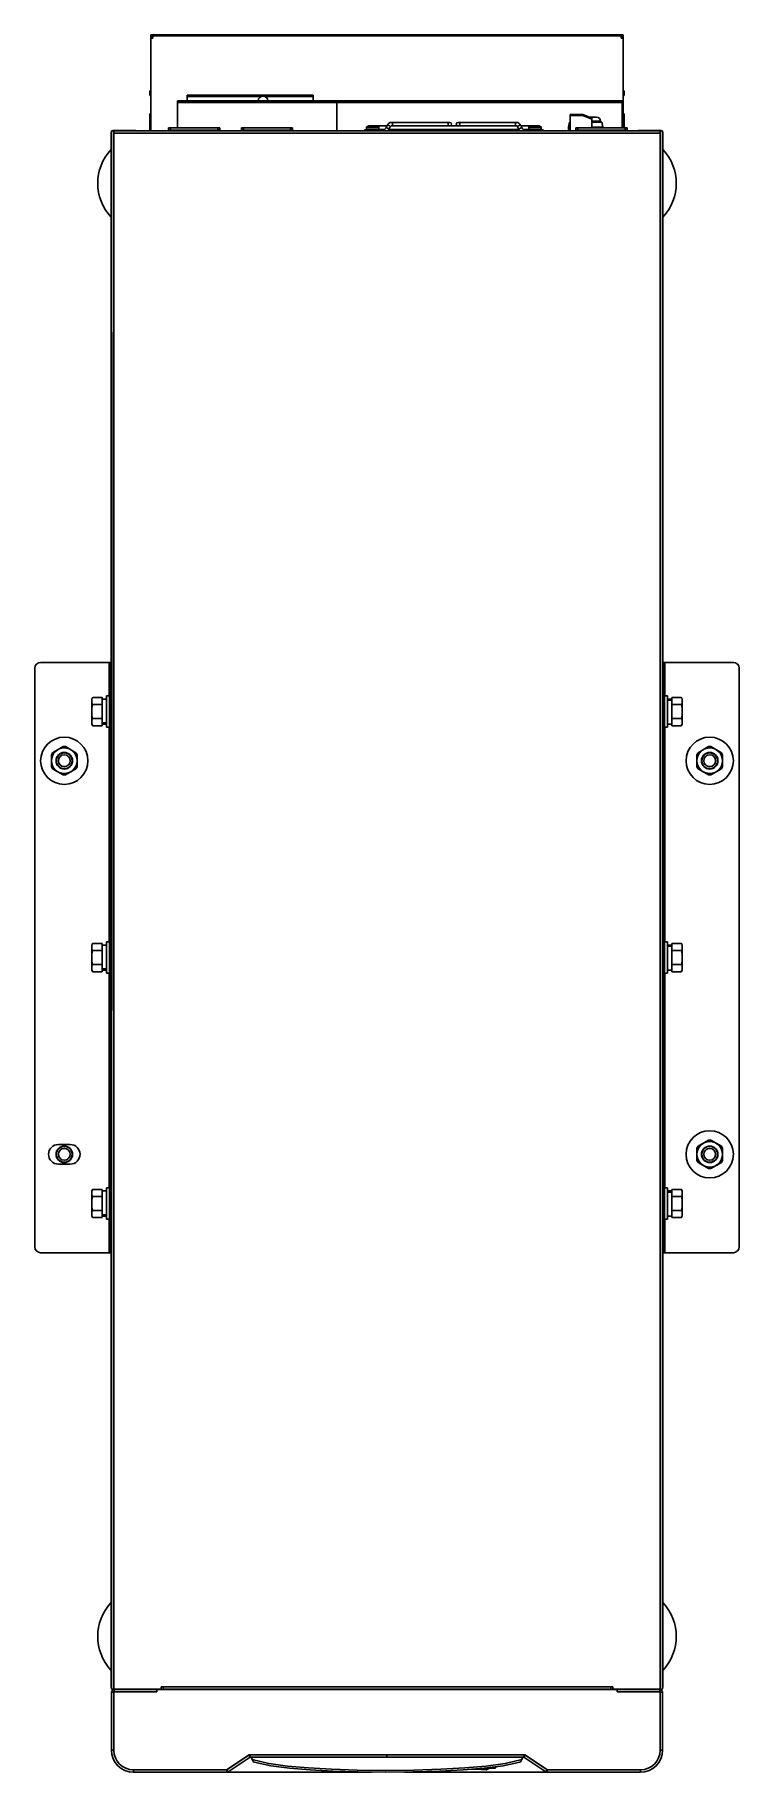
# Model space of a CAD drawing. Header units: millimetres. Extents: x 0 to 35.8, y 0 to 88.3.
import ezdxf

# ---------------------------------------------------------------- set-up
doc = ezdxf.new("R2010")
doc.units = ezdxf.units.MM

msp = doc.modelspace()

# ---------------------------------------------------------------- linework, layer by layer
at = {"color": 7, "linetype": 'Continuous', "lineweight": 25, "ltscale": 4}
for p, q in [((5.9, 83.415), (5.9, 88.295)), ((5.9, 83.415), (5.9, 88.295)), ((29.9, 88.295), (5.9, 88.295)), ((29.9, 88.244), (5.9, 88.244)), ((5.9, 88.195), (6, 88.195)), ((5.9, 88.115), (6, 88.115)), ((6, 88.115), (6, 88.195)), ((29.8, 88.115), (29.8, 88.195)), ((29.9, 88.195), (29.8, 88.195)), ((29.9, 88.115), (29.8, 88.115)), ((29.9, 83.565), (29.9, 88.295)), ((5.85, 85.445), (5.85, 85.205)), ((5.85, 85.445), (5.9, 85.445)), ((5.85, 85.205), (5.9, 85.205)), ((7.25, 83.565), (7.25, 84.945)), ((15.35, 84.945), (7.25, 84.945)), ((15.35, 84.845), (7.25, 84.845)), ((7.75, 84.945), (7.75, 85.217)), ((14.15, 85.217), (7.75, 85.217)), ((11.494, 85.151), (7.75, 85.151)), ((14.15, 85.151), (11.706, 85.151)), ((14.15, 85.217), (14.15, 84.945)), ((15.35, 83.415), (15.35, 84.945)), ((29.85, 84.945), (15.35, 84.945)), ((29.85, 84.845), (15.35, 84.845)), ((29.85, 83.565), (29.85, 84.945)), ((29.9, 85.445), (29.95, 85.445)), ((29.9, 85.205), (29.95, 85.205)), ((29.95, 85.445), (29.95, 85.205)), ((5.85, 84.275), (5.85, 83.415)), ((5.85, 84.275), (5.9, 84.275)), ((27.2, 84.195), (27.2, 84.245)), ((27.2, 84.245), (27.85, 84.245)), ((27.2, 83.415), (27.2, 84.195)), ((27.2, 84.195), (27.85, 84.195)), ((27.85, 84.245), (28.31, 84.055)), ((27.85, 84.195), (28.31, 84.005)), ((28.189, 84.105), (28.55, 84.105)), ((28.31, 84.055), (28.31, 84.005)), ((28.31, 84.005), (28.31, 83.565)), ((28.31, 83.905), (28.75, 83.905)), ((28.75, 83.845), (28.75, 83.905)), ((29.9, 84.275), (29.95, 84.275)), ((29.95, 83.565), (29.95, 84.275)), ((3.88, 73.125), (3.88, 83.295)), ((3.88, 83.295), (3.9, 83.295)), ((3.9, 83.085), (3.88, 83.085)), ((3.9, 73.125), (3.9, 83.415)), ((3.9, 83.415), (31.9, 83.415)), ((4.02, 83.435), (4.02, 83.415)), ((4.02, 83.435), (5.13, 83.435)), ((4.02, 83.295), (4.02, 83.415)), ((4.02, 73.125), (4.02, 83.295)), ((4.02, 83.295), (31.78, 83.295)), ((5.13, 83.435), (5.13, 83.415)), ((6.8, 83.445), (6.8, 83.565)), ((6.8, 83.565), (9.4, 83.565)), ((6.8, 83.415), (6.8, 83.445)), ((6.8, 83.445), (9.4, 83.445)), ((6.8, 83.445), (9.4, 83.445)), ((6.9, 83.565), (6.9, 83.445)), ((6.9, 83.445), (6.9, 83.415)), ((9.3, 83.445), (9.3, 83.565)), ((9.3, 83.415), (9.3, 83.445)), ((9.4, 83.565), (9.4, 83.445)), ((9.4, 83.445), (9.4, 83.415)), ((10.5, 83.445), (10.5, 83.565)), ((10.5, 83.565), (13.1, 83.565)), ((10.5, 83.415), (10.5, 83.445)), ((10.5, 83.445), (13.1, 83.445)), ((10.5, 83.445), (13.1, 83.445)), ((10.6, 83.565), (10.6, 83.445)), ((10.6, 83.445), (10.6, 83.415)), ((13, 83.445), (13, 83.565)), ((13, 83.415), (13, 83.445)), ((13.1, 83.565), (13.1, 83.445)), ((13.1, 83.445), (13.1, 83.415)), ((16.836, 83.475), (17.742, 83.475)), ((16.86, 83.495), (16.86, 83.595)), ((17.49, 83.595), (16.86, 83.595)), ((17.49, 83.495), (16.86, 83.495)), ((17.47, 83.615), (16.88, 83.615)), ((17.888, 83.66), (16.975, 83.66)), ((17.766, 83.48), (17.483, 83.48)), ((17.49, 83.595), (17.49, 83.495)), ((17.49, 83.495), (17.49, 83.595)), ((17.835, 83.553), (17.903, 83.691)), ((17.945, 83.755), (17.903, 83.691)), ((17.997, 83.474), (17.959, 83.415)), ((17.997, 83.474), (18.064, 83.611)), ((24.6, 83.48), (18, 83.48)), ((18.118, 83.84), (21.092, 83.84)), ((18.118, 83.66), (24.482, 83.66)), ((21.508, 83.84), (24.482, 83.84)), ((24.536, 83.611), (24.603, 83.474)), ((24.603, 83.474), (24.641, 83.415)), ((24.655, 83.755), (24.697, 83.691)), ((24.697, 83.691), (24.765, 83.553)), ((25.625, 83.66), (24.712, 83.66)), ((25.117, 83.48), (24.834, 83.48)), ((24.858, 83.475), (25.764, 83.475)), ((25.11, 83.495), (25.11, 83.595)), ((25.74, 83.595), (25.11, 83.595)), ((25.74, 83.495), (25.11, 83.495)), ((25.72, 83.615), (25.13, 83.615)), ((25.74, 83.595), (25.74, 83.495)), ((25.74, 83.495), (25.74, 83.595)), ((27.175, 83.845), (27.125, 83.595)), ((27.125, 83.415), (27.125, 83.595)), ((27.125, 83.595), (27.2, 83.595)), ((27.175, 83.845), (27.2, 83.845)), ((27.5, 83.445), (27.5, 83.565)), ((27.5, 83.565), (30.1, 83.565)), ((27.5, 83.415), (27.5, 83.445)), ((27.5, 83.445), (30.1, 83.445)), ((27.5, 83.445), (30.1, 83.445)), ((27.6, 83.565), (27.6, 83.445)), ((27.6, 83.445), (27.6, 83.415)), ((28.31, 83.845), (28.825, 83.845)), ((28.31, 83.595), (28.875, 83.595)), ((28.825, 83.845), (28.875, 83.595)), ((28.875, 83.565), (28.875, 83.595)), ((30, 83.445), (30, 83.565)), ((30, 83.415), (30, 83.445)), ((30.1, 83.565), (30.1, 83.445)), ((30.1, 83.445), (30.1, 83.415)), ((30.67, 83.435), (30.67, 83.415)), ((30.67, 83.435), (31.78, 83.435)), ((31.78, 83.435), (31.78, 83.415)), ((31.78, 83.415), (31.78, 83.295)), ((31.78, 83.295), (31.78, 73.125)), ((31.9, 83.415), (31.9, 73.125)), ((31.92, 83.295), (31.9, 83.295)), ((31.9, 83.085), (31.92, 83.085)), ((31.92, 73.125), (31.92, 83.295)), ((31.78, 74.173), (31.78, 4.22)), ((31.9, 73.337), (31.9, 4.22)), ((31.92, 4.36), (31.92, 73.364)), ((3.88, 4.36), (3.884, 73.144)), ((3.9, 4.22), (3.914, 73.175)), ((4.02, 4.22), (4.02, 73.262)), ((0, 26.7), (0, 56.1)), ((0.3, 56.4), (3.88, 56.4)), ((3.78, 56.4), (3.78, 54.7)), ((3.8, 26.4), (3.8, 56.4)), ((3.8, 56.1), (3.88, 56.1)), ((31.92, 56.4), (35.5, 56.4)), ((32, 56.1), (31.92, 56.1)), ((32, 56.4), (32, 26.4)), ((32.02, 54.7), (32.02, 56.4)), ((35.8, 56.1), (35.8, 26.7)), ((2.9, 53.281), (2.9, 54.519)), ((2.904, 54.535), (2.902, 54.518)), ((2.952, 54.619), (2.937, 54.606)), ((3.43, 54.619), (2.952, 54.619)), ((3.43, 54.259), (2.952, 54.259)), ((3.43, 53.181), (3.43, 54.619)), ((3.43, 54.536), (3.64, 54.536)), ((3.64, 54.7), (3.64, 53.1)), ((3.64, 54.7), (3.8, 54.7)), ((32.16, 54.7), (32, 54.7)), ((32.16, 53.1), (32.16, 54.7)), ((32.37, 54.536), (32.16, 54.536)), ((32.37, 54.514), (32.16, 54.514)), ((32.37, 54.477), (32.16, 54.477)), ((32.37, 53.181), (32.37, 54.619)), ((32.37, 54.619), (32.848, 54.619)), ((32.37, 54.259), (32.848, 54.259)), ((32.9, 54.519), (32.9, 53.281)), ((3.43, 53.54), (2.952, 53.54)), ((3.43, 53.181), (2.952, 53.181)), ((3.43, 53.323), (3.64, 53.323)), ((3.43, 53.286), (3.64, 53.286)), ((3.43, 53.263), (3.64, 53.263)), ((3.64, 53.1), (3.8, 53.1)), ((3.78, 53.1), (3.78, 42.2)), ((32.16, 53.1), (32, 53.1)), ((32.02, 42.2), (32.02, 53.1)), ((32.37, 53.263), (32.16, 53.263)), ((32.37, 53.54), (32.848, 53.54)), ((32.37, 53.181), (32.848, 53.181)), ((32.848, 53.181), (32.863, 53.194)), ((32.896, 53.265), (32.898, 53.282)), ((1.441, 52.117), (0.909, 51.809)), ((2.091, 51.809), (1.559, 52.117)), ((34.241, 52.117), (33.709, 51.809)), ((34.891, 51.809), (34.359, 52.117)), ((0.85, 51.707), (0.85, 51.093)), ((2.15, 51.093), (2.15, 51.707)), ((33.65, 51.707), (33.65, 51.093)), ((34.95, 51.093), (34.95, 51.707)), ((0.909, 50.991), (1.441, 50.683)), ((1.559, 50.683), (2.091, 50.991)), ((33.709, 50.991), (34.241, 50.683)), ((34.359, 50.683), (34.891, 50.991)), ((2.9, 40.781), (2.9, 42.019)), ((2.904, 42.035), (2.902, 42.018)), ((2.952, 42.119), (2.937, 42.106)), ((3.43, 42.119), (2.952, 42.119)), ((3.43, 41.759), (2.952, 41.759)), ((3.43, 40.681), (3.43, 42.119)), ((3.43, 42.036), (3.64, 42.036)), ((3.64, 42.2), (3.64, 40.6)), ((3.64, 42.2), (3.8, 42.2)), ((32.16, 42.2), (32, 42.2)), ((32.16, 40.6), (32.16, 42.2)), ((32.37, 42.036), (32.16, 42.036)), ((32.37, 42.014), (32.16, 42.014)), ((32.37, 41.977), (32.16, 41.977)), ((32.37, 42.119), (32.848, 42.119)), ((32.37, 40.681), (32.37, 42.119)), ((32.37, 41.759), (32.848, 41.759)), ((32.9, 42.019), (32.9, 40.781)), ((3.43, 41.04), (2.952, 41.04)), ((3.43, 40.681), (2.952, 40.681)), ((3.43, 40.823), (3.64, 40.823)), ((3.43, 40.786), (3.64, 40.786)), ((3.43, 40.763), (3.64, 40.763)), ((32.37, 40.763), (32.16, 40.763)), ((32.37, 41.04), (32.848, 41.04)), ((32.37, 40.681), (32.848, 40.681)), ((32.848, 40.681), (32.863, 40.694)), ((32.896, 40.765), (32.898, 40.782)), ((3.64, 40.6), (3.8, 40.6)), ((3.78, 40.6), (3.78, 29.7)), ((32.16, 40.6), (32, 40.6)), ((32.02, 29.7), (32.02, 40.6)), ((1.2, 31.9), (1.8, 31.9)), ((34.241, 32.117), (33.709, 31.809)), ((34.891, 31.809), (34.359, 32.117)), ((1.086, 31.462), (1.1, 31.462)), ((1.138, 31.61), (1.154, 31.61)), ((33.65, 31.707), (33.65, 31.093)), ((33.709, 30.991), (34.241, 30.683)), ((34.359, 30.683), (34.891, 30.991)), ((34.95, 31.093), (34.95, 31.707)), ((1.8, 30.9), (1.2, 30.9)), ((2.9, 28.281), (2.9, 29.519)), ((2.904, 29.535), (2.902, 29.518)), ((2.952, 29.619), (2.937, 29.606)), ((3.43, 29.619), (2.952, 29.619)), ((3.43, 29.259), (2.952, 29.259)), ((3.43, 28.181), (3.43, 29.619)), ((3.43, 29.536), (3.64, 29.536)), ((3.64, 29.7), (3.64, 28.1)), ((3.64, 29.7), (3.8, 29.7)), ((32.16, 29.7), (32, 29.7)), ((32.16, 28.1), (32.16, 29.7)), ((32.37, 29.536), (32.16, 29.536)), ((32.37, 29.514), (32.16, 29.514)), ((32.37, 29.477), (32.16, 29.477)), ((32.37, 29.619), (32.848, 29.619)), ((32.37, 28.181), (32.37, 29.619)), ((32.37, 29.259), (32.848, 29.259)), ((32.9, 29.519), (32.9, 28.281)), ((3.43, 28.541), (2.952, 28.541)), ((3.43, 28.323), (3.64, 28.323)), ((3.43, 28.286), (3.64, 28.286)), ((3.43, 28.263), (3.64, 28.263)), ((32.37, 28.263), (32.16, 28.263)), ((32.37, 28.541), (32.848, 28.541)), ((32.896, 28.265), (32.898, 28.282)), ((3.43, 28.181), (2.952, 28.181)), ((3.64, 28.1), (3.8, 28.1)), ((3.78, 28.1), (3.78, 26.4)), ((32.16, 28.1), (32, 28.1)), ((32.02, 26.4), (32.02, 28.1)), ((32.37, 28.181), (32.848, 28.181)), ((32.848, 28.181), (32.863, 28.194)), ((3.8, 26.7), (3.88, 26.7)), ((32, 26.7), (31.92, 26.7)), ((0.3, 26.4), (3.88, 26.4)), ((35.5, 26.4), (31.92, 26.4)), ((3.9, 4.57), (3.88, 4.57)), ((31.9, 4.57), (31.92, 4.57)), ((3.88, 4.36), (3.9, 4.36)), ((3.9, 4.22), (6.42, 4.22)), ((3.9, 4.06), (4.02, 4.06)), ((3.9, 1.12), (3.9, 4.06)), ((6.2, 4.08), (4.02, 4.08)), ((4.02, 4.08), (4.02, 1.12)), ((4.02, 1.12), (4.02, 4.06)), ((4.04, 4.2), (6.2, 4.2)), ((4.04, 4.2), (4.04, 4.08)), ((4.04, 4.08), (6.2, 4.08)), ((4.65, 4.2), (4.65, 4.22)), ((5.65, 4.2), (5.65, 4.22)), ((29.6, 4.2), (6.2, 4.2)), ((6.2, 4.2), (6.2, 4.08)), ((6.2, 4.2), (6.2, 4.08)), ((6.52, 4.34), (6.42, 4.34)), ((6.42, 4.22), (6.42, 4.34)), ((6.42, 4.33), (6.52, 4.33)), ((29.28, 4.34), (6.52, 4.34)), ((6.52, 4.2), (6.52, 4.34)), ((29.28, 4.22), (6.52, 4.22)), ((29.28, 4.34), (29.38, 4.34)), ((29.28, 4.2), (29.28, 4.34)), ((29.28, 4.33), (29.38, 4.33)), ((29.38, 4.22), (29.38, 4.34)), ((29.38, 4.22), (31.9, 4.22)), ((29.6, 4.2), (31.76, 4.2)), ((29.6, 4.2), (29.6, 4.08)), ((29.6, 4.08), (29.6, 4.2)), ((31.78, 4.08), (29.6, 4.08)), ((29.6, 4.08), (31.76, 4.08)), ((30.15, 4.22), (30.15, 4.2)), ((31.15, 4.22), (31.15, 4.2)), ((31.76, 4.2), (31.76, 4.08)), ((31.78, 1.12), (31.78, 4.08)), ((31.9, 4.06), (31.78, 4.06)), ((31.78, 4.06), (31.78, 1.12)), ((31.92, 4.36), (31.9, 4.36)), ((31.9, 4.06), (31.9, 1.12)), ((3.9, 1.12), (4.02, 1.12)), ((9.75, 0.12), (10.9, 0.887)), ((10.9, 0.887), (24.9, 0.887)), ((10.951, 0.887), (24.849, 0.887)), ((10.951, 0.767), (10.951, 0.887)), ((17.9, 0.767), (17.9, 0.887)), ((24.849, 0.767), (24.849, 0.887)), ((24.9, 0.887), (26.05, 0.12)), ((31.9, 1.12), (31.78, 1.12)), ((5.02, 0.12), (9.75, 0.12)), ((5.02, 0.12), (9.758, 0.12)), ((5.02, 0), (5.02, 0.12)), ((9.758, 0), (9.758, 0.12)), ((9.769, 0.123), (10.882, 0.866)), ((9.835, 0.024), (9.769, 0.123)), ((9.835, 0.024), (10.949, 0.766)), ((10.949, 0.766), (10.882, 0.866)), ((10.951, 0.767), (24.849, 0.767)), ((24.8, 0.767), (11, 0.767)), ((11, 0.767), (24.8, 0.767)), ((11, 0.767), (24.8, 0.767)), ((11, 0.767), (11.077, 0.583)), ((22.4, 0.164), (22.4, 0.151)), ((22.881, 0.134), (22.853, 0.136)), ((22.904, 0.132), (22.881, 0.134)), ((22.922, 0.13), (22.904, 0.132)), ((22.945, 0.115), (22.958, 0.126)), ((23.405, 0.213), (22.951, 0.213)), ((22.955, 0.126), (22.952, 0.127)), ((22.958, 0.126), (22.955, 0.126)), ((22.958, 0.126), (22.999, 0.156)), ((22.958, 0.126), (22.958, 0.125)), ((22.999, 0.156), (23.039, 0.178)), ((23.405, 0.233), (23.108, 0.233)), ((23.405, 0.213), (23.405, 0.271)), ((23.425, 0.233), (23.425, 0.273)), ((24.723, 0.583), (24.8, 0.767)), ((24.851, 0.766), (24.918, 0.866)), ((25.965, 0.024), (24.851, 0.766)), ((26.031, 0.123), (24.918, 0.866)), ((25.965, 0.024), (26.031, 0.123)), ((26.042, 0.12), (30.78, 0.12)), ((26.042, 0), (26.042, 0.12)), ((26.05, 0.12), (30.78, 0.12)), ((30.78, 0), (30.78, 0.12)), ((5.02, 0), (9.758, 0)), ((17.108, 0), (9.758, 0)), ((10.339, 0), (9.758, 0)), ((22.758, 0), (18.787, 0)), ((26.042, 0), (22.758, 0)), ((26.042, 0), (30.78, 0))]:
    msp.add_line(p, q, dxfattribs=at)
for points in [[(17.53, 83.475), (17.549, 83.471), (17.56, 83.463)], [(17.835, 83.553), (17.814, 83.519), (17.791, 83.495), (17.766, 83.48), (17.742, 83.475)], [(17.742, 83.475), (17.766, 83.468), (17.787, 83.449), (17.801, 83.42), (17.801, 83.415)], [(17.835, 83.553), (17.843, 83.561), (17.864, 83.565)], [(17.864, 83.565), (17.892, 83.561), (17.924, 83.55), (17.955, 83.533), (17.979, 83.514), (17.995, 83.494), (17.998, 83.477), (17.997, 83.474)], [(17.903, 83.691), (17.911, 83.698), (17.931, 83.702)], [(17.931, 83.702), (17.96, 83.698), (17.992, 83.687), (18.022, 83.671), (18.047, 83.651), (18.062, 83.631), (18.065, 83.615), (18.064, 83.611)], [(18.118, 83.84), (18.056, 83.831), (17.997, 83.802), (17.945, 83.755)], [(18.118, 83.66), (18.107, 83.658), (18.093, 83.65), (18.078, 83.634), (18.064, 83.611)], [(18.118, 83.84), (18.142, 83.833), (18.163, 83.814), (18.177, 83.785), (18.181, 83.75), (18.177, 83.716), (18.163, 83.686), (18.142, 83.667), (18.118, 83.66)], [(20.946, 83.84), (20.97, 83.833), (20.991, 83.814), (21.005, 83.785), (21.01, 83.75)], [(21.01, 83.75), (21.005, 83.716), (20.991, 83.686), (20.97, 83.667), (20.946, 83.66)], [(21.654, 83.84), (21.63, 83.833), (21.609, 83.814), (21.595, 83.785), (21.59, 83.75)], [(21.59, 83.75), (21.595, 83.716), (21.609, 83.686), (21.63, 83.667), (21.654, 83.66)], [(24.482, 83.84), (24.458, 83.833), (24.437, 83.814), (24.423, 83.785), (24.419, 83.75), (24.423, 83.716), (24.437, 83.686), (24.458, 83.667), (24.482, 83.66)], [(24.482, 83.84), (24.544, 83.831), (24.603, 83.802), (24.655, 83.755)], [(24.482, 83.66), (24.493, 83.658), (24.507, 83.65), (24.522, 83.634), (24.536, 83.611)], [(24.669, 83.702), (24.64, 83.698), (24.608, 83.687), (24.578, 83.671), (24.553, 83.651), (24.538, 83.631), (24.535, 83.615), (24.536, 83.611)], [(24.736, 83.565), (24.708, 83.561), (24.676, 83.55), (24.645, 83.533), (24.621, 83.514), (24.605, 83.494), (24.602, 83.477), (24.603, 83.474)], [(24.697, 83.691), (24.689, 83.698), (24.669, 83.702)], [(24.765, 83.553), (24.757, 83.561), (24.736, 83.565)], [(24.765, 83.553), (24.786, 83.519), (24.809, 83.495), (24.834, 83.48), (24.858, 83.475)], [(24.858, 83.475), (24.834, 83.468), (24.813, 83.449), (24.799, 83.42), (24.799, 83.415)], [(25.07, 83.475), (25.051, 83.471), (25.04, 83.463)], [(2.902, 54.518), (2.901, 54.5), (2.9, 54.479), (2.9, 54.455), (2.9, 54.429), (2.9, 54.402), (2.901, 54.374), (2.904, 54.349), (2.908, 54.326), (2.915, 54.306), (2.925, 54.288), (2.937, 54.272), (2.952, 54.259)], [(2.952, 54.259), (2.937, 54.235), (2.926, 54.207), (2.918, 54.178), (2.912, 54.15), (2.907, 54.121), (2.904, 54.091), (2.902, 54.058), (2.901, 54.021), (2.9, 53.979), (2.9, 53.932), (2.9, 53.88), (2.9, 53.825), (2.901, 53.771), (2.904, 53.72), (2.908, 53.674), (2.915, 53.633), (2.925, 53.597), (2.937, 53.566), (2.952, 53.54)], [(2.937, 54.606), (2.926, 54.593), (2.918, 54.578), (2.912, 54.564), (2.907, 54.55), (2.904, 54.535)], [(32.874, 54.593), (32.863, 54.606), (32.848, 54.619)], [(32.848, 54.259), (32.863, 54.272), (32.875, 54.288), (32.885, 54.306), (32.892, 54.326), (32.896, 54.349), (32.899, 54.374), (32.9, 54.401), (32.9, 54.428), (32.9, 54.454), (32.9, 54.478), (32.899, 54.499), (32.898, 54.518)], [(32.848, 53.54), (32.863, 53.565), (32.874, 53.593), (32.882, 53.622), (32.888, 53.65), (32.893, 53.679), (32.896, 53.709), (32.898, 53.742), (32.899, 53.779), (32.9, 53.821), (32.9, 53.868), (32.9, 53.92), (32.9, 53.975), (32.899, 54.029), (32.896, 54.08), (32.892, 54.126), (32.885, 54.167), (32.875, 54.203), (32.863, 54.234), (32.848, 54.259)], [(32.898, 54.518), (32.896, 54.534), (32.893, 54.55), (32.888, 54.564), (32.883, 54.578), (32.874, 54.593)], [(2.952, 53.54), (2.937, 53.528), (2.925, 53.512), (2.915, 53.494), (2.908, 53.474), (2.904, 53.451), (2.901, 53.426), (2.9, 53.399), (2.9, 53.372), (2.9, 53.346), (2.9, 53.322), (2.901, 53.301), (2.902, 53.282)], [(2.902, 53.282), (2.904, 53.266), (2.907, 53.25), (2.912, 53.236), (2.917, 53.222), (2.926, 53.207)], [(2.926, 53.207), (2.937, 53.194), (2.952, 53.181)], [(32.898, 53.282), (32.899, 53.3), (32.9, 53.321), (32.9, 53.345), (32.9, 53.371), (32.9, 53.398), (32.899, 53.426), (32.896, 53.451), (32.892, 53.474), (32.885, 53.494), (32.875, 53.512), (32.863, 53.528), (32.848, 53.54)], [(32.863, 53.194), (32.874, 53.207), (32.882, 53.222), (32.888, 53.236), (32.893, 53.25), (32.896, 53.265)], [(2.902, 42.018), (2.901, 42), (2.9, 41.979), (2.9, 41.955), (2.9, 41.929), (2.9, 41.902), (2.901, 41.874), (2.904, 41.849), (2.908, 41.826), (2.915, 41.806), (2.925, 41.788), (2.937, 41.772), (2.952, 41.759)], [(2.952, 41.759), (2.937, 41.735), (2.926, 41.707), (2.918, 41.678), (2.912, 41.65), (2.907, 41.621), (2.904, 41.591), (2.902, 41.558), (2.901, 41.521), (2.9, 41.479), (2.9, 41.432), (2.9, 41.38), (2.9, 41.325), (2.901, 41.271), (2.904, 41.22), (2.908, 41.174), (2.915, 41.133), (2.925, 41.097), (2.937, 41.066), (2.952, 41.04)], [(2.937, 42.106), (2.926, 42.093), (2.918, 42.078), (2.912, 42.064), (2.907, 42.05), (2.904, 42.035)], [(32.874, 42.093), (32.863, 42.106), (32.848, 42.119)], [(32.848, 41.759), (32.863, 41.772), (32.875, 41.788), (32.885, 41.806), (32.892, 41.826), (32.896, 41.849), (32.899, 41.874), (32.9, 41.901), (32.9, 41.928), (32.9, 41.954), (32.9, 41.978), (32.899, 41.999), (32.898, 42.018)], [(32.848, 41.04), (32.863, 41.065), (32.874, 41.093), (32.882, 41.122), (32.888, 41.15), (32.893, 41.179), (32.896, 41.209), (32.898, 41.242), (32.899, 41.279), (32.9, 41.321), (32.9, 41.368), (32.9, 41.42), (32.9, 41.475), (32.899, 41.529), (32.896, 41.58), (32.892, 41.626), (32.885, 41.667), (32.875, 41.703), (32.863, 41.734), (32.848, 41.759)], [(32.898, 42.018), (32.896, 42.034), (32.893, 42.05), (32.888, 42.064), (32.883, 42.078), (32.874, 42.093)], [(2.952, 41.04), (2.937, 41.028), (2.925, 41.012), (2.915, 40.994), (2.908, 40.974), (2.904, 40.951), (2.901, 40.926), (2.9, 40.899), (2.9, 40.872), (2.9, 40.846), (2.9, 40.822), (2.901, 40.801), (2.902, 40.782)], [(2.902, 40.782), (2.904, 40.766), (2.907, 40.75), (2.912, 40.736), (2.917, 40.722), (2.926, 40.707)], [(2.926, 40.707), (2.937, 40.694), (2.952, 40.681)], [(32.898, 40.782), (32.899, 40.8), (32.9, 40.821), (32.9, 40.845), (32.9, 40.871), (32.9, 40.898), (32.899, 40.926), (32.896, 40.951), (32.892, 40.974), (32.885, 40.994), (32.875, 41.012), (32.863, 41.028), (32.848, 41.04)], [(32.863, 40.694), (32.874, 40.707), (32.882, 40.722), (32.888, 40.736), (32.893, 40.75), (32.896, 40.765)], [(2.902, 29.518), (2.901, 29.5), (2.9, 29.479), (2.9, 29.455), (2.9, 29.429), (2.9, 29.402), (2.901, 29.374), (2.904, 29.349), (2.908, 29.326), (2.915, 29.306), (2.925, 29.288), (2.937, 29.272), (2.952, 29.259)], [(2.952, 29.259), (2.937, 29.235), (2.926, 29.207), (2.918, 29.178), (2.912, 29.15), (2.907, 29.121), (2.904, 29.091), (2.902, 29.058), (2.901, 29.021), (2.9, 28.979), (2.9, 28.932), (2.9, 28.88), (2.9, 28.825), (2.901, 28.771), (2.904, 28.72), (2.908, 28.674), (2.915, 28.633), (2.925, 28.597), (2.937, 28.566), (2.952, 28.541)], [(2.937, 29.606), (2.926, 29.593), (2.918, 29.578), (2.912, 29.564), (2.907, 29.55), (2.904, 29.535)], [(32.874, 29.593), (32.863, 29.606), (32.848, 29.619)], [(32.848, 29.259), (32.863, 29.272), (32.875, 29.288), (32.885, 29.306), (32.892, 29.326), (32.896, 29.349), (32.899, 29.374), (32.9, 29.401), (32.9, 29.428), (32.9, 29.454), (32.9, 29.478), (32.899, 29.499), (32.898, 29.518)], [(32.848, 28.541), (32.863, 28.565), (32.874, 28.593), (32.882, 28.622), (32.888, 28.65), (32.893, 28.679), (32.896, 28.709), (32.898, 28.742), (32.899, 28.779), (32.9, 28.821), (32.9, 28.868), (32.9, 28.92), (32.9, 28.975), (32.899, 29.029), (32.896, 29.08), (32.892, 29.126), (32.885, 29.167), (32.875, 29.203), (32.863, 29.234), (32.848, 29.259)], [(32.898, 29.518), (32.896, 29.534), (32.893, 29.55), (32.888, 29.564), (32.883, 29.578), (32.874, 29.593)], [(2.952, 28.541), (2.937, 28.528), (2.925, 28.512), (2.915, 28.494), (2.908, 28.474), (2.904, 28.451), (2.901, 28.426), (2.9, 28.399), (2.9, 28.372), (2.9, 28.346), (2.9, 28.322), (2.901, 28.301), (2.902, 28.282)], [(2.902, 28.282), (2.904, 28.266), (2.907, 28.25), (2.912, 28.236), (2.917, 28.222), (2.926, 28.207)], [(32.898, 28.282), (32.899, 28.3), (32.9, 28.321), (32.9, 28.345), (32.9, 28.371), (32.9, 28.398), (32.899, 28.426), (32.896, 28.451), (32.892, 28.474), (32.885, 28.494), (32.875, 28.512), (32.863, 28.528), (32.848, 28.541)], [(32.863, 28.194), (32.874, 28.207), (32.882, 28.222), (32.888, 28.236), (32.893, 28.25), (32.896, 28.265)], [(2.926, 28.207), (2.937, 28.194), (2.952, 28.181)], [(11.05, 0.647), (11.887, 0.44), (12.846, 0.307), (13.914, 0.22), (15.088, 0.154), (16.385, 0.11), (17.806, 0.094), (19.271, 0.107), (20.64, 0.151), (21.855, 0.218), (22.94, 0.305), (23.908, 0.439), (24.75, 0.647)], [(11.154, 0.515), (11.998, 0.322), (12.952, 0.199), (14.003, 0.117), (15.154, 0.055), (16.418, 0.013), (17.802, -0.003), (19.237, 0.01), (20.575, 0.052), (21.764, 0.115), (22.833, 0.198), (23.796, 0.321), (24.646, 0.515)], [(22.4, 0.151), (22.366, 0.151), (22.335, 0.15), (22.308, 0.15), (22.283, 0.15), (22.259, 0.15), (22.237, 0.149), (22.215, 0.149), (22.189, 0.148)], [(22.853, 0.136), (22.838, 0.138), (22.822, 0.139), (22.805, 0.14), (22.786, 0.141), (22.766, 0.142), (22.745, 0.143), (22.724, 0.144), (22.702, 0.145), (22.68, 0.146), (22.659, 0.147), (22.638, 0.147), (22.617, 0.148), (22.595, 0.149), (22.573, 0.149), (22.551, 0.149), (22.527, 0.15), (22.5, 0.15), (22.471, 0.15), (22.437, 0.151), (22.4, 0.151)], [(22.952, 0.127), (22.948, 0.128), (22.944, 0.128), (22.939, 0.129), (22.934, 0.129), (22.922, 0.13)], [(22.958, 0.125), (23.005, 0.159), (23.061, 0.187), (23.12, 0.205), (23.176, 0.212)], [(23.039, 0.178), (23.077, 0.193), (23.113, 0.203)], [(23.113, 0.203), (23.145, 0.21), (23.176, 0.212)], [(23.405, 0.233), (23.411, 0.234), (23.417, 0.236), (23.421, 0.24)], [(23.421, 0.24), (23.424, 0.245), (23.425, 0.25)]]:
    msp.add_lwpolyline(points, dxfattribs=at)
for centre, radius in [((1.5, 51.4), 1.2), ((34.3, 51.4), 1.2), ((1.5, 51.4), 0.65), ((1.5, 51.4), 0.42), ((1.5, 51.4), 0.4), ((1.5, 51.4), 0.3), ((34.3, 51.4), 0.65), ((34.3, 51.4), 0.42), ((34.3, 51.4), 0.4), ((34.3, 51.4), 0.3), ((1.5, 31.4), 0.42), ((1.5, 31.4), 0.405), ((1.5, 31.4), 0.4), ((34.3, 31.4), 1.2), ((34.3, 31.4), 0.65), ((34.3, 31.4), 0.42), ((34.3, 31.4), 0.4), ((1.5, 31.4), 0.3), ((34.3, 31.4), 0.3)]:
    msp.add_circle(centre, radius, dxfattribs=at)
for centre, radius, start, end in [((11.6, 84.925), 0.25, 4.62236, 175.37764), ((28.55, 83.905), 0.2, 0, 90), ((4.02, 83.295), 0.14, 149.11496, 180), ((4.02, 83.295), 0.14, 90, 120.88504), ((16.835, 83.385), 0.09, 90, 160.50797), ((16.88, 83.595), 0.02, 90, 180), ((16.88, 83.495), 0.02, 180, 270), ((16.975, 83.57), 0.09, 90, 149.49488), ((17.47, 83.595), 0.02, 0, 90), ((17.47, 83.495), 0.02, 270, 0), ((17.515, 83.385), 0.09, 19.49203, 90), ((21.092, 83.75), 0.09, 270, 90), ((21.508, 83.75), 0.09, 90, 270), ((25.085, 83.385), 0.09, 90, 160.50797), ((25.13, 83.595), 0.02, 90, 180), ((25.13, 83.495), 0.02, 180, 270), ((25.625, 83.57), 0.09, 30.50512, 90), ((25.72, 83.595), 0.02, 0, 90), ((25.72, 83.495), 0.02, 270, 0), ((25.765, 83.385), 0.09, 19.49203, 90), ((31.78, 83.295), 0.14, 59.11496, 90), ((31.78, 83.295), 0.14, 0, 30.88504), ((5.7, 80.745), 2.5, 136.9134, 223.0866), ((30.1, 80.745), 2.5, 316.9134, 43.0866), ((0.3, 56.1), 0.3, 90, 180), ((35.5, 56.1), 0.3, 0, 90), ((3.022, 54.519), 0.122, 124.94801, 180), ((32.778, 54.519), 0.122, 0, 55.05199), ((3.022, 53.281), 0.122, 180, 235.05199), ((32.778, 53.281), 0.122, 304.94801, 0), ((1.5, 51.4), 0.719, 85.30659, 94.69341), ((34.3, 51.4), 0.719, 85.30659, 94.69341), ((1.5, 51.4), 0.719, 145.30659, 154.69341), ((1.5, 51.4), 0.719, 25.30659, 34.69341), ((34.3, 51.4), 0.719, 145.30659, 154.69341), ((34.3, 51.4), 0.719, 25.30659, 34.69341), ((1.5, 51.4), 0.719, 205.30659, 214.69341), ((1.5, 51.4), 0.719, 265.30659, 274.69341), ((1.5, 51.4), 0.719, 325.30659, 334.69341), ((34.3, 51.4), 0.719, 205.30659, 214.69341), ((34.3, 51.4), 0.719, 265.30659, 274.69341), ((34.3, 51.4), 0.719, 325.30659, 334.69341), ((3.022, 42.019), 0.122, 124.94801, 180), ((32.778, 42.019), 0.122, 0, 55.05199), ((3.022, 40.781), 0.122, 180, 235.05199), ((32.778, 40.781), 0.122, 304.94801, 0), ((1.2, 31.4), 0.5, 90, 270), ((1.8, 31.4), 0.5, 270, 90), ((34.3, 31.4), 0.719, 145.30659, 154.69341), ((34.3, 31.4), 0.719, 85.30659, 94.69341), ((34.3, 31.4), 0.719, 25.30659, 34.69341), ((34.3, 31.4), 0.719, 205.30659, 214.69341), ((34.3, 31.4), 0.719, 325.30659, 334.69341), ((34.3, 31.4), 0.719, 265.30659, 274.69341), ((3.022, 29.519), 0.122, 124.94801, 180), ((32.778, 29.519), 0.122, 0, 55.05199), ((3.022, 28.281), 0.122, 180, 235.05199), ((32.778, 28.281), 0.122, 304.94801, 0), ((0.3, 26.7), 0.3, 180, 270), ((35.5, 26.7), 0.3, 270, 0), ((5.7, 6.9), 2.5, 136.9134, 223.0866), ((30.1, 6.9), 2.5, 316.9134, 43.0866), ((4.02, 4.36), 0.14, 180, 210.88504), ((4.04, 4.06), 0.14, 90, 180), ((4.04, 4.06), 0.02, 90, 180), ((31.76, 4.06), 0.14, 0, 90), ((31.76, 4.06), 0.02, 0, 90), ((31.78, 4.36), 0.14, 329.11496, 0), ((5.02, 1.12), 1.12, 180, 270), ((5.02, 1.12), 1, 180, 270), ((5.02, 1.12), 1, 180, 270), ((10.951, 0.763), 0.124, 90, 123.70156), ((24.849, 0.763), 0.124, 56.29844, 90), ((30.78, 1.12), 1.12, 270, 0), ((30.78, 1.12), 1, 270, 0), ((30.78, 1.12), 1, 270, 0), ((9.758, 0.14), 0.02, 270, 303.70156), ((9.758, 0.14), 0.14, 270, 303.70156), ((10.951, 0.763), 0.00425, 90, 123.70156), ((11.187, 0.63), 0.12, 202.65433, 253.62887), ((23.405, 0.233), 0.02, 270, 0), ((24.613, 0.63), 0.12, 286.37289, 337.34567), ((24.849, 0.763), 0.00425, 56.29844, 90), ((26.042, 0.14), 0.14, 236.29844, 270), ((26.042, 0.14), 0.02, 236.29844, 270)]:
    msp.add_arc(centre, radius, start, end, dxfattribs=at)

doc.saveas('drawing.dxf')
